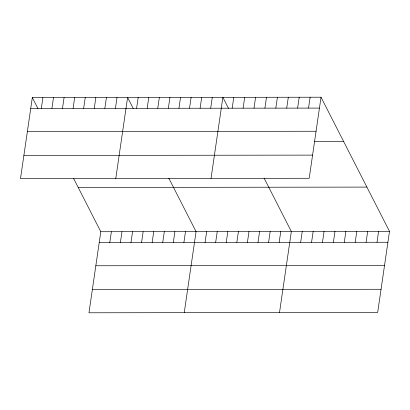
<?xml version="1.0" encoding="UTF-8"?>
<svg xmlns="http://www.w3.org/2000/svg" width="410" height="410" viewBox="0 0 410 410"><rect width="100%" height="100%" fill="white"/><g stroke="black" fill="none" stroke-linecap="round" stroke-linejoin="round"><path stroke-width="0.61" d="M32.323 97.565L20.5 178.627L309.202 178.273L321.03 97.211L32.323 97.565L37.976 108.635M41.323 108.43L42.912 97.549M51.911 108.419L53.5 97.539M62.494 108.404L64.083 97.524M73.082 108.394L74.671 97.513M83.666 108.378L85.254 97.498M94.254 108.368L95.843 97.488M104.837 108.353L106.426 97.472M115.425 108.342L117.014 97.462M73.544 178.329L100.798 231.727L88.97 312.789L377.677 312.435L389.5 231.373L321.03 97.211M115.774 178.509L127.597 97.447L133.245 108.517M109.793 242.597L111.382 231.717M136.597 108.317L138.185 97.436M120.381 242.582L121.97 231.701M147.185 108.301L148.768 97.421M130.964 242.571L132.553 231.686M157.768 108.291L159.357 97.406M141.552 242.556L143.141 231.676M168.356 108.276L169.94 97.395M152.136 242.546L153.724 231.66M178.939 108.266L180.528 97.38M162.724 242.53L164.313 231.65M189.528 108.25L191.111 97.37M173.307 242.515L174.896 231.635M200.111 108.235L201.699 97.355M183.895 242.505L185.484 231.624M210.699 108.225L212.283 97.344M184.244 312.671L196.067 231.609L168.817 178.212M211.042 178.391L222.871 97.329L228.519 108.399M205.067 242.479L206.655 231.599M232.188 108.199L233.777 97.319M215.655 242.464L217.238 231.583M243.094 108.184L244.683 97.303M226.238 242.453L227.827 231.573M254.005 108.173L255.589 97.288M236.826 242.438L238.41 231.558M264.911 108.158L266.495 97.278M247.409 242.428L248.998 231.547M275.817 108.143L277.401 97.262M257.998 242.412L259.581 231.532M286.723 108.132L288.312 97.252M268.581 242.402L270.169 231.522M297.629 108.117L299.218 97.237M279.169 242.387L280.753 231.506M308.535 108.102L310.124 97.221M279.512 312.558L291.341 231.491L264.091 178.099M300.658 242.361L302.247 231.481M311.564 242.346L313.153 231.465M322.475 242.336L324.059 231.455M333.381 242.32L334.965 231.44M344.287 242.31L345.876 231.424M355.193 242.295L356.782 231.414M366.099 242.279L367.688 231.399M377.005 242.269L378.594 231.389M30.74 108.445L319.441 108.091M27.357 131.605L316.064 131.251M314.542 141.522L343.626 141.486M23.877 155.467L312.584 155.113M78.202 187.452L366.904 187.098M100.798 231.727L389.5 231.373M99.21 242.607L387.911 242.254M95.832 265.767L384.534 265.413M92.347 289.629L381.054 289.276"/></g></svg>
